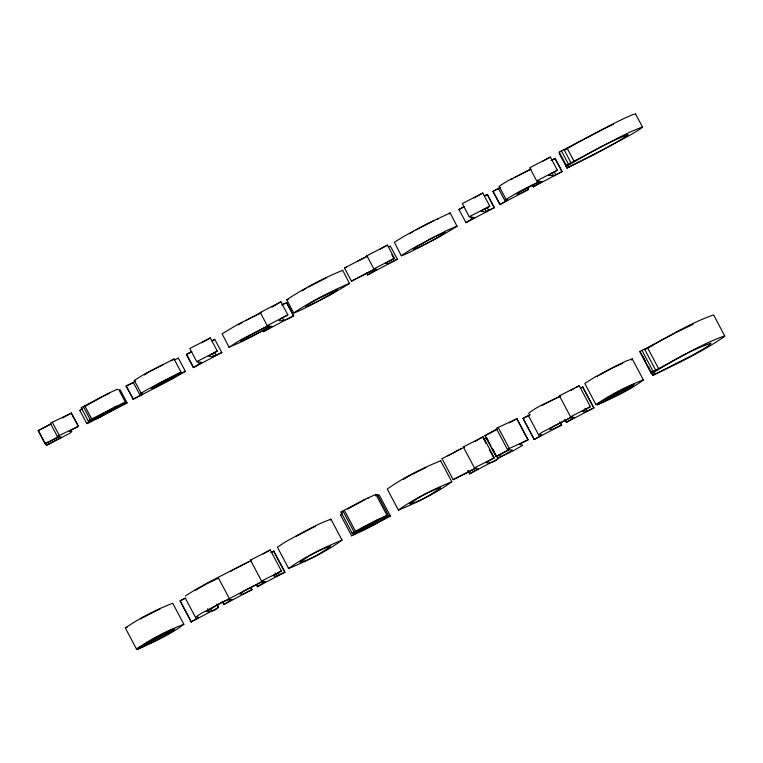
<?xml version="1.0" encoding="UTF-8"?>
<svg xmlns="http://www.w3.org/2000/svg" width="763" height="763" viewBox="0 0 763 763"><rect width="100%" height="100%" fill="white"/><g stroke="black" fill="none" stroke-linecap="round" stroke-linejoin="round"><path stroke-width="1.14" d="M293.641 315.672L263.378 331.762L272.238 326.421L271.037 326.23L243.321 340.994L229.062 347.251L240.87 339.707L268.137 325.772L267.222 325.629L260.25 312.468L280.918 301.824L287.88 314.976C267.937 324.256 287.765 320.775 293.641 315.672L286.516 302.491L293.478 315.644M635.436 114.154L633.185 114.421L624.63 118.198A46.285 1.698 -27.9 0 0 611.192 124.798L559.25 152.142L559.289 153.497L566.919 168.098L592.708 155.356L629.656 135.356A48.651 1.784 -27.9 0 0 641.263 128.26L642.427 126.944L635.455 113.782M271.981 307.108L280.918 301.824M342.568 270.407C323.979 277.761 303.951 288.385 286.774 299.745L293.736 312.906A41.774 1.526 -27.9 0 0 303.426 308.815L330.541 294.795L349.53 283.559L342.606 270.131M450.151 212.944L457.075 226.373L438.086 237.608L410.971 251.637A41.774 1.526 -27.9 0 1 401.281 255.719L394.366 242.281L403.713 236.435L427.156 223.75L450.151 212.944L449.235 213.926M293.736 312.906C311.046 301.309 330.341 291.6 349.578 283.292M401.281 255.719L410.685 249.587L434.118 236.911M375.625 494.825L375.873 494.395L386.994 515.397L360.956 531.115L376.626 523.227L388.701 515.836L390.446 516.103L379.325 495.111L377.58 494.834L375.596 495.893M390.446 516.103L364.714 529.77L351.6 535.798L340.479 514.796L340.832 514.319M351.6 535.798L379.421 519.107L364.39 526.708L353.727 533.261L352.058 533.003L340.947 512.002L364.533 499.527L375.873 494.395M597.152 376.912L597.763 376.13M117.035 389.645L117.407 389.206L108.937 393.05L81.212 407.671L88.184 420.823L89.529 421.033L116.558 406.259L87.287 423.131A18.808 0.687 -27.9 0 0 88.794 422.893L127.097 402.969L120.134 389.817L118.723 389.588L125.695 402.75L127.097 402.969M174.088 359.993L178.389 358.152L185.361 371.304L151.37 388.109L161.06 382.253L181.012 372.144L174.05 358.982L171.265 360.737M109.309 393.412L103.272 396.14M500.433 187.278L492.965 191.408L499.927 204.56L507.767 199.887L506.05 199.41L499.088 186.258L507.977 180.755L530.705 169.128M506.05 199.41L519.469 191.475L539.584 181.346L536.694 180.898L529.732 167.736L550.381 157.092L557.352 170.244L548.463 175.213L553.642 175.833L562.112 171.599L555.149 158.446L551.535 160.249M177.836 358.724L178.389 358.152M185.361 371.304L172.629 378.772L133.277 399.249L126.067 386.059L135.785 380.985M442.035 458.649L464.429 447.089L463.332 446.918L474.443 467.919L475.549 468.091L453.155 479.65L442.035 458.649L442.616 458.477M631.526 360.022L632.25 358.915L626.595 360.842L614.31 366.745L595.769 376.579L584.801 383.398L595.979 404.657L634.148 384.361L632.174 386.355L623.791 391.371A15.737 0.572 -27.9 0 1 611.192 398.124L597.248 404.857C613.032 397.828 629.961 390.255 643.371 379.917L632.25 358.915M330.245 520.108L330.923 519.145L320.87 523.17L308.347 529.388L286.02 541.53L277.436 547.185L288.605 568.464C307.098 560.986 326.106 551.725 342.034 540.147L330.923 519.145M496.436 455.654C501.816 459.917 489.15 464.219 485.812 462.578L494.271 457.79L483.16 436.789L479.307 438.925M344.485 267.994L367.776 255.891L366.889 255.748L373.86 268.91L374.747 269.053L351.457 281.156L344.485 267.994L346.412 267.164M195.261 590.381L205.772 584.344M388.348 247.031L390.274 246.01L397.399 259.191L388.167 263.779L385.496 263.292L394.452 258.295L387.48 245.133L379.85 249.301M185.352 595.998C205.457 582.779 229.606 571.907 251.494 560.29L250.455 560.118L261.566 581.12L262.606 581.282L201.575 613.166L196.234 616.723L198.58 617.324L196.396 619.06L191.17 621.893L180.049 600.891L185.275 598.058L196.396 619.06M270.932 552.546L273.812 551.172L284.933 572.164L275.443 576.447L273.078 575.703L281.394 570.991L270.283 549.989L263.044 553.957M578.545 386.192L579.26 385.687L590.371 406.689L581.988 411.448L585.24 412.02L593.9 407.862L582.589 386.831L593.709 407.833M85.37 406.259L102.261 396.674M570.867 390.456L574.425 388.329M550.381 157.092L542.731 161.251M133.039 399.211L142.748 394.137L140.84 393.422L146.477 389.95L181.012 372.144M474.691 441.586L478.449 439.374M201.508 342.845L210.302 337.933L217.274 351.085L208.48 356.006L212.448 356.931L221.842 352.544L214.727 339.363L211.99 340.803M474.014 197.941L482.807 193.02L489.77 206.182L480.986 211.093L484.944 212.019L494.348 207.641L487.385 194.479L484.486 195.891M82.423 408.653L80.315 409.969A18.808 0.687 -27.9 0 0 80.477 410.294M347.508 509.112L365.267 499.422M645.88 349.254L658.631 341.776M302.081 290.846L303.788 289.787M409.626 233.659L411.333 232.601M565.221 149.815L567.023 148.718M403.179 479.498L407.661 476.846M560.538 422.912L561.654 425.02L534.148 439.507L523.027 418.505L530.342 414.423M256.311 584.563L257.427 586.661L265.495 581.74L262.873 581.33L243.874 591.02L239.82 593.948L242.758 594.196L252.009 589.675L250.903 587.567M534.148 439.507L541.463 435.425L541.673 434.872L539.346 434.281L541.797 432.421L571.582 416.979L570.543 416.817L559.422 395.816L579.26 385.687M564.734 419.202L566.404 422.359L574.472 417.437L571.897 417.027L553.013 426.641L549.618 429.273L552.364 429.54L561.654 425.02M230.808 571.172L232.753 570.018M140.659 618.974L142.261 618.03M599.365 375.091L612.679 367.823L622.713 363.322M304.532 289.349L306.001 288.481M412.068 232.162L413.546 231.294M191.465 351.695L186.42 354.413L193.392 367.575L201.976 362.492L196.74 361.672L189.777 348.51L210.302 337.933M494.348 207.641L465.888 222.662L474.481 217.589L469.245 216.759L462.283 203.607L482.807 193.02M511.086 179.591L512.812 178.59M567.93 148.175L577.782 142.595M295.453 536.627L315.3 526.317M238.123 324.885L242.281 322.501M450.819 454.262L452.383 453.365M652.918 375.31L692.175 355.329L705.308 347.823L709.132 345.353L710.982 343.197C689.924 350.341 670.391 362.072 651.545 373.813L639.833 351.428C664.478 339.525 687.682 323.941 713.605 314.881L724.85 336.264C702.418 351.733 677.534 363.636 652.918 375.31L648.474 366.917M149.538 371.552L144.56 374.976M453.308 452.841L458.544 450.036M566.919 168.098L607.653 147.164L621.578 139.343L628.063 134.584C606.385 142.757 586.127 154.765 566.251 166.649L566.222 165.294L559.25 152.142M143.244 617.477L160.287 608.779M357.198 261.366L367.308 256.33M408.587 476.341L410.437 475.311M651.545 373.813L650.953 372.43C675.589 360.537 698.803 344.933 724.716 335.882M308.576 287.031L326.669 277.694M416.112 229.844L434.204 220.507M566.222 165.294L618.154 137.96A46.285 1.698 -27.9 0 1 631.592 131.36L642.427 126.944M233.793 569.456L248.194 562.035M447.833 455.912L450.027 454.71M659.48 341.319L674.387 333.374M541.902 405.639L545.793 403.522M245.333 320.841L247.374 319.745M578.793 142.032L603.8 128.871M150.454 371.066L163.272 364.542M515.101 177.321L531.029 169.138M466.05 222.691L458.925 209.51L463.971 206.792M411.486 474.748L425.964 467.547M366.612 272.868L367.68 274.89L376.998 269.406L375.11 269.11L371.781 270.636L351.457 281.156M532.269 184.77L533.337 186.792L541.93 181.718L539.842 181.394L516.541 193.888L518.821 194.288L528.454 189.501L527.376 187.479M222.243 601.339L223.902 604.487L231.981 599.565C222.844 599.365 214.584 607.71 206.382 611.373C209.73 612.679 221.833 608.969 216.94 604.286M467.967 470.666L469.636 473.813L478.401 468.74L475.998 468.167L453.155 479.65M44.903 442.206L46.514 445.239L49.547 443.885L69.767 433.298L71.96 431.562L69.309 431.152L78.446 426.288L71.34 413.107L52.294 422.235L50.339 423.274L57.311 436.426L58.608 436.627L45.112 443.808L38.15 430.647L50.606 424.028M366.889 255.748L387.48 245.133M38.15 430.647L50.902 424.075M62.347 417.99L71.484 413.126M186.42 354.413L191.818 351.657M212.782 340.508L214.727 339.363M464.324 206.744L458.925 209.51M485.287 195.595L487.385 194.479M492.965 191.408L500.471 187.517M551.058 160.621L555.149 158.446M282.501 304.733L286.678 302.51M196.74 361.672L217.274 351.085M469.245 216.759L489.77 206.182M536.694 180.898L557.352 170.244M57.311 436.426L78.446 426.288M88.184 420.823L124.369 402.368L96.491 418.706L99.657 417.313L125.695 402.75M267.222 325.629L287.88 314.976M373.86 268.91L394.452 258.295M45.112 443.808L58.904 436.674L61.469 437.085L46.514 445.239M193.392 367.575L221.842 352.544M367.68 274.89L397.399 259.191M499.927 204.56L528.454 189.501M533.337 186.792L562.112 171.599M497.228 455.912L498.344 458.01L513.318 450.771L522.769 445.163L519.336 444.409L528.082 439.755L516.961 418.753L498.163 427.394L496.293 428.386L507.405 449.388L509.016 449.636L496.112 456.493L484.991 435.501L496.904 429.168M250.455 560.118L270.283 549.989M463.332 446.918L483.16 436.789M486.365 435.034L497.276 429.226M509.188 422.893L516.961 418.753M125.351 628.016C139.591 618.078 156.262 609.532 172.743 603.275L183.854 624.277C170.445 634.606 153.516 642.179 137.731 649.218L151.684 642.484A15.737 0.572 -27.9 0 0 164.274 635.722L172.667 630.705L174.632 628.722L136.472 649.017L125.351 628.016L127.411 626.919M185.485 598.135L180.049 600.891M271.714 552.288L273.812 551.172M523.027 418.505L529.522 415.186M580.681 387.986L582.789 386.86M507.405 449.388L528.082 439.755M261.566 581.12L281.394 570.991M352.058 533.003L375.654 520.528L386.994 515.397M474.443 467.919L494.271 457.79M570.543 416.817L590.371 406.689M496.112 456.493L509.388 449.693L512.555 450.199L498.344 458.01M191.17 621.893L218.609 607.434M223.902 604.487L252.009 589.675M257.427 586.661L284.933 572.164M469.636 473.813L498.105 458.801M566.404 422.359L593.9 407.862M281.7 305.028L284.942 303.321M484.019 439.24L486.794 437.781L487.91 439.879M248.385 319.211L250.407 318.142M546.699 403.045L553.127 399.736M575.455 387.795L577.515 386.727M251.428 317.618L253.459 316.569M206.582 583.914L218.523 578.201M675.369 332.859L693.081 324.342M604.649 128.451L613.452 124.235M254.518 316.044L256.626 314.995M132.8 382.95L126.067 386.059M436.14 236.072L445.029 232.286L441.5 235.185L428.92 242.3A13.953 0.515 -27.9 0 1 418.496 247.613L413.336 249.539L415.73 247.346L429.292 239.62L447.07 230.378L457.113 226.106M554.072 399.278L560.776 396.035M257.589 314.528L260.469 313.126M459.564 449.56L461.596 448.615M342.511 514.128L340.479 514.796M367.423 498.42L368.3 498.105M174.05 358.982L144.989 373.784L134.069 380.499M440.699 460.766C422.216 468.291 403.265 477.562 387.27 489.083L398.391 510.085C416.884 502.607 435.892 493.346 451.82 481.768L440.766 461.043M451.82 481.768C433.336 489.293 414.385 498.563 398.391 510.085M342.034 540.147C323.55 547.672 304.599 556.942 288.605 568.464M437.056 219.324L438.057 219.124M643.371 379.917C626.9 386.173 610.219 394.719 595.979 404.657M183.854 624.277C167.383 630.534 150.702 639.079 136.472 649.017M260.25 312.468L261.175 312.62L237.627 324.513L222.1 333.793L229.062 347.251M559.422 395.816L560.462 395.978C549.999 401.51 536.971 406.174 528.473 413.546M484.991 435.501L490.924 446.059M340.947 512.002L342.606 512.259M567.157 148.213L574.129 161.374M564.115 149.777L571.086 162.939M561.463 150.969L568.425 164.121M567.72 165.027L568.788 167.049M554.987 158.418L561.959 171.58M554.215 171.751L555.826 174.784M647.51 347.69L658.631 368.691M552.04 172.791L553.642 175.833M644.573 349.187L655.694 370.179M641.941 350.303L653.061 371.304M653.567 372.201L654.683 374.299M642.351 355.367L645.136 360.613M639.833 351.428L650.953 372.43M532.421 184.799L533.49 186.821M527.223 187.45L528.292 189.482M498.449 188.442L505.421 201.604M493.117 191.427L500.089 204.589M487.223 194.46L494.195 207.612M487.109 207.45L488.721 210.483M484.658 208.623L486.26 211.666M584.954 408.329L586.623 411.476M470.332 216.368L471.944 219.401M571.22 417.056L572.326 419.154M565.478 420.289L566.594 422.387M559.794 421.834L561.454 424.981M528.406 415.597L539.527 436.598M523.218 418.534L534.338 439.536M516.78 418.734L527.901 439.726M498.163 427.394L509.274 448.386M499.584 454.662L500.69 456.76M391.829 254.604L393.975 258.657M492.908 449.321L494.023 451.429M495.139 453.527L497.915 458.773M492.04 448.158L496.484 456.56M483.303 438.191L486.079 443.437M489.417 449.741L493.861 458.134M366.765 272.887L367.833 274.909M468.167 470.695L469.827 473.842M377.58 494.834L388.701 515.836M282.272 317.551L283.874 320.584M344.361 510.294L355.482 531.296M342.93 510.943L354.051 531.945M214.603 352.363L216.215 355.396M212.152 353.536L213.754 356.569M197.827 361.271L199.439 364.313M186.573 354.442L193.544 367.594M273.621 551.134L284.733 572.136M278.247 572.851L279.363 574.949M275.166 572.975L276.835 576.132M262.243 581.358L263.349 583.457M256.502 584.592L257.617 586.69M250.703 587.539L251.819 589.637M134.917 381.557L141.88 394.719M133.287 382.454L140.249 395.615M126.315 386.097L133.277 399.249M218.39 577.887L229.51 598.888M222.987 602.417L224.103 604.515M216.749 604.248L218.418 607.405M210.493 608.845L211.609 610.944M207.679 608.807L209.348 611.955M84.75 405.878L91.713 419.04M83.291 406.565L90.263 419.717M79.848 410.446L86.82 423.608M180.802 601.978L191.36 621.921M71.34 413.107L78.303 426.269M52.294 422.235L59.266 435.387M47.897 441.911L48.975 443.932M38.455 430.694L45.418 443.856M288.233 299.334A41.774 1.526 -27.9 0 1 286.774 299.745M330.379 546.041L330.169 546.833C320.927 552.889 310.465 559.899 300.012 562.264C309.12 555.407 319.64 549.856 330.379 546.041M440.156 487.662L439.955 488.454C430.704 494.51 420.251 501.52 409.788 503.885C418.906 497.028 429.426 491.477 440.156 487.662M337.484 289.463L333.965 292.363L321.385 299.487A13.953 0.515 -27.9 0 1 310.951 304.799L305.791 306.726L308.195 304.532L318.467 298.571L337.484 289.463M149.367 641.492L148.756 642.265L174.317 628.674L164.283 633.176L149.367 641.492M608.874 397.132L608.273 397.914L633.834 384.314L623.791 388.815L608.874 397.132M174.565 376.903L153.296 388.415L151.789 388.176L174.565 376.903M241.337 340.451L240.688 341.347L251.79 336.473L266.049 328.815L269.873 326.049L268.395 325.811L260.431 329.73L241.337 340.451"/></g></svg>
